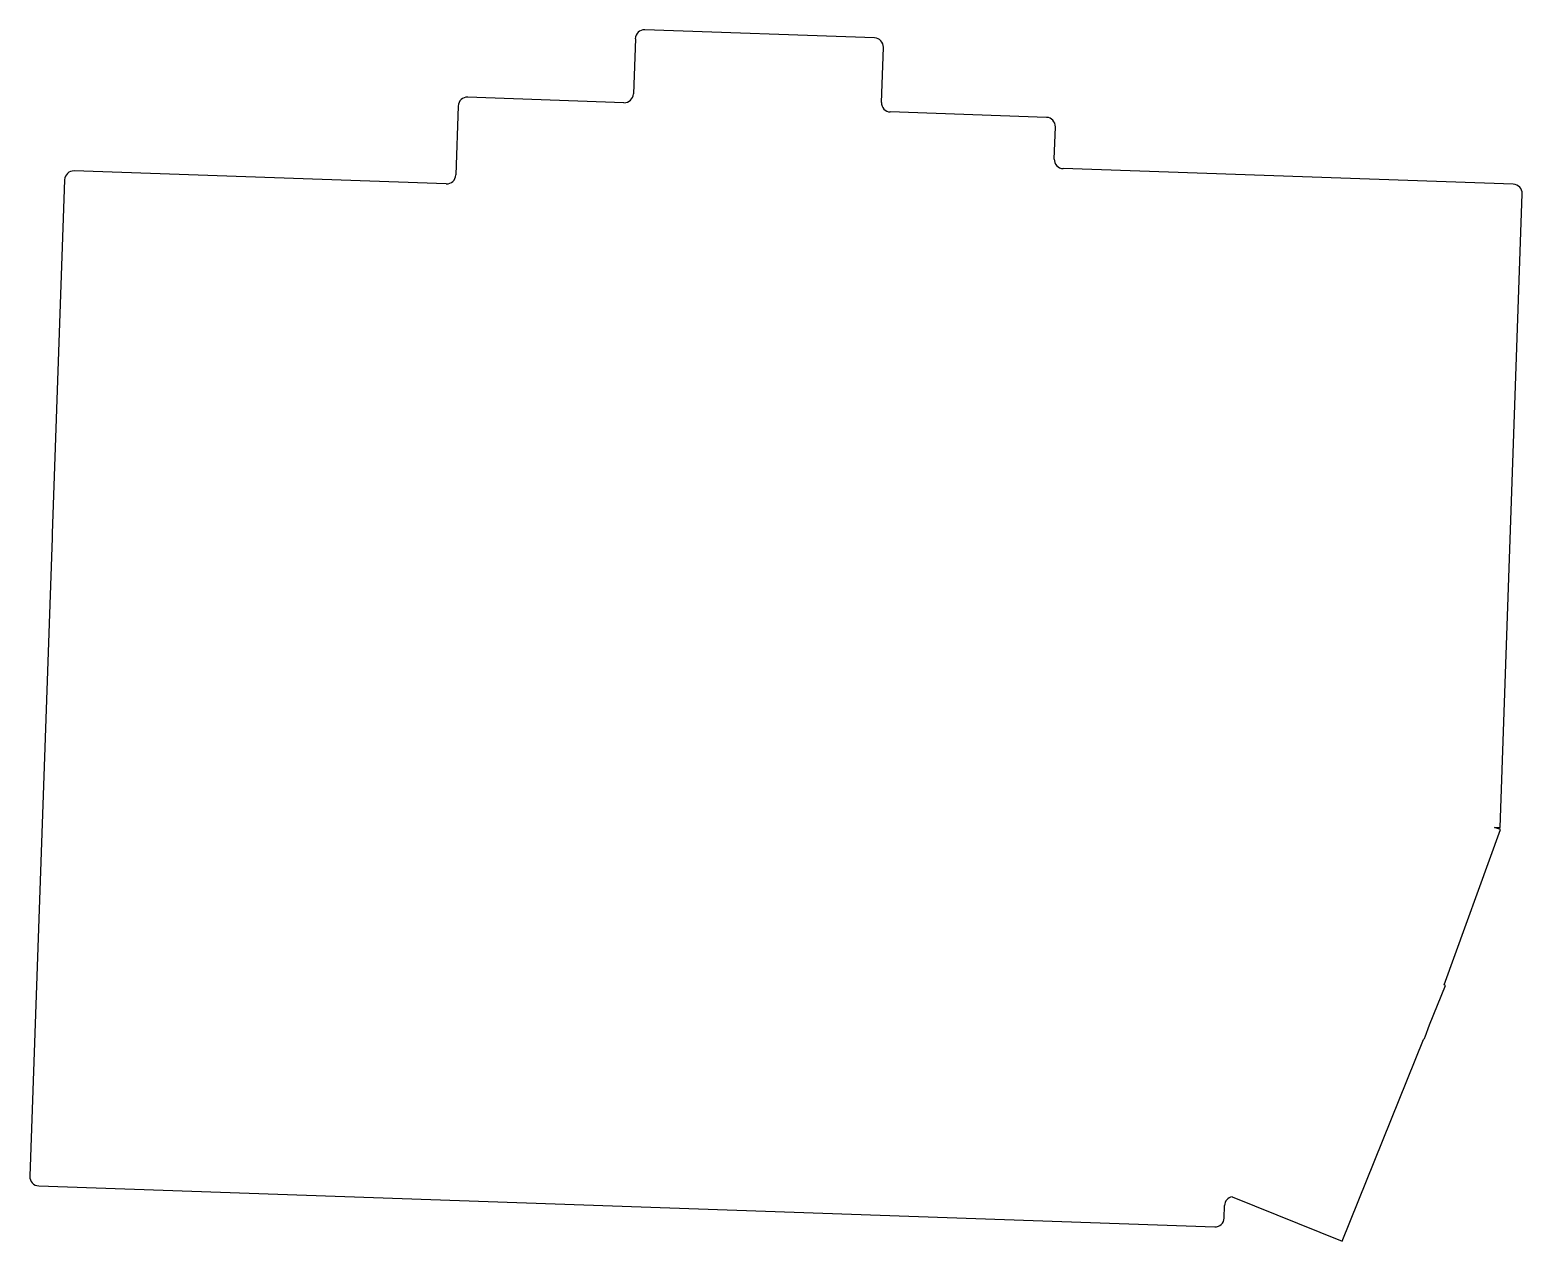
# Model space of a CAD drawing. Header units: millimetres. Extents: x -14 to 148, y -2 to 130.
import ezdxf

# ---------------------------------------------------------------- set-up
doc = ezdxf.new("R2010")
doc.units = ezdxf.units.MM

msp = doc.modelspace()

# ---------------------------------------------------------------- linework, layer by layer
at = {"linetype": 'CONTINUOUS'}
for p, q in [((52.03, 128.76), (51.82, 122.77)), ((78.04, 128.85), (53.06, 129.73)), ((78.8, 121.82), (79.01, 127.82)), ((50.78, 121.8), (33.79, 122.4)), ((32.76, 121.43), (32.5, 113.94)), ((96.75, 120.2), (79.76, 120.79)), ((97.6, 115.66), (97.72, 119.16)), ((31.46, 112.97), (-9.01, 114.38)), ((147.53, 112.92), (98.56, 114.63)), ((-10.05, 113.42), (-11.39, 74.94)), ((146.09, 42.93), (148.5, 111.89)), ((-11.39, 74.94), (-11.41, 74.44)), ((-11.41, 74.44), (-13.83, 4.99)), ((140, 25.81), (146.15, 42.71)), ((146.15, 42.71), (145.5, 42.95)), ((145.5, 42.95), (146.09, 42.93)), ((138.43, 21.48), (140.15, 25.75)), ((140.15, 25.75), (140, 25.81)), ((137.94, 20.16), (138.43, 21.48)), ((128.91, -2.07), (137.77, 19.86)), ((-12.87, 3.95), (115.05, -0.52)), ((116.09, 0.45), (116.13, 1.82)), ((116.94, 2.77), (128.91, -2.07))]:
    msp.add_line(p, q, dxfattribs=at)
for centre, start, end in [((53.02, 128.73), 88, 178), ((78.01, 127.86), 358, 88), ((33.76, 121.4), 88, 178), ((50.82, 122.8), 268, 358), ((79.8, 121.79), 178, 268), ((96.72, 119.2), 358, 88), ((98.6, 115.63), 178, 268), ((-9.05, 113.38), 88, 178), ((31.5, 113.97), 268, 358), ((147.5, 111.92), 358, 88), ((137, 20.5), 319.8571, 340), ((-12.84, 4.95), 178, 268), ((117.13, 1.79), 101.0564, 178), ((115.09, 0.48), 268, 358)]:
    msp.add_arc(centre, 1, start, end, dxfattribs=at)

doc.saveas('drawing.dxf')
